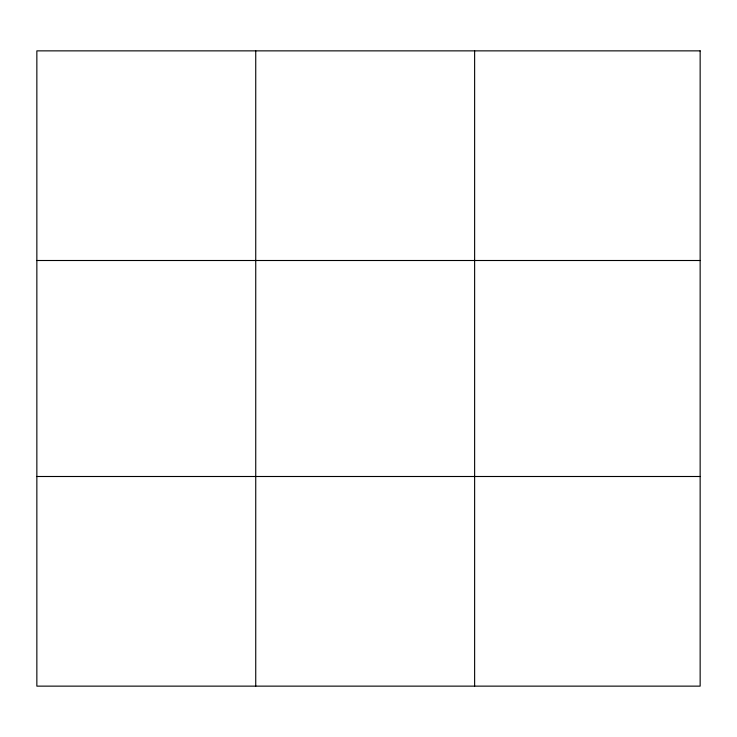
<?xml version="1.0" encoding="UTF-8"?>
<svg xmlns="http://www.w3.org/2000/svg" width="737" height="737" viewBox="0 0 737 737"><rect width="100%" height="100%" fill="white"/><g stroke="black" fill="none" stroke-linecap="round" stroke-linejoin="round"><path stroke-width="1.11" d="M255.739 686.138L255.739 50.862M474.628 686.138L474.628 50.862M36.85 260.502L700.15 260.502M36.85 476.498L700.15 476.498M700.15 50.862L700.15 686.138L36.85 686.138L36.85 50.862L700.15 50.862"/></g></svg>
